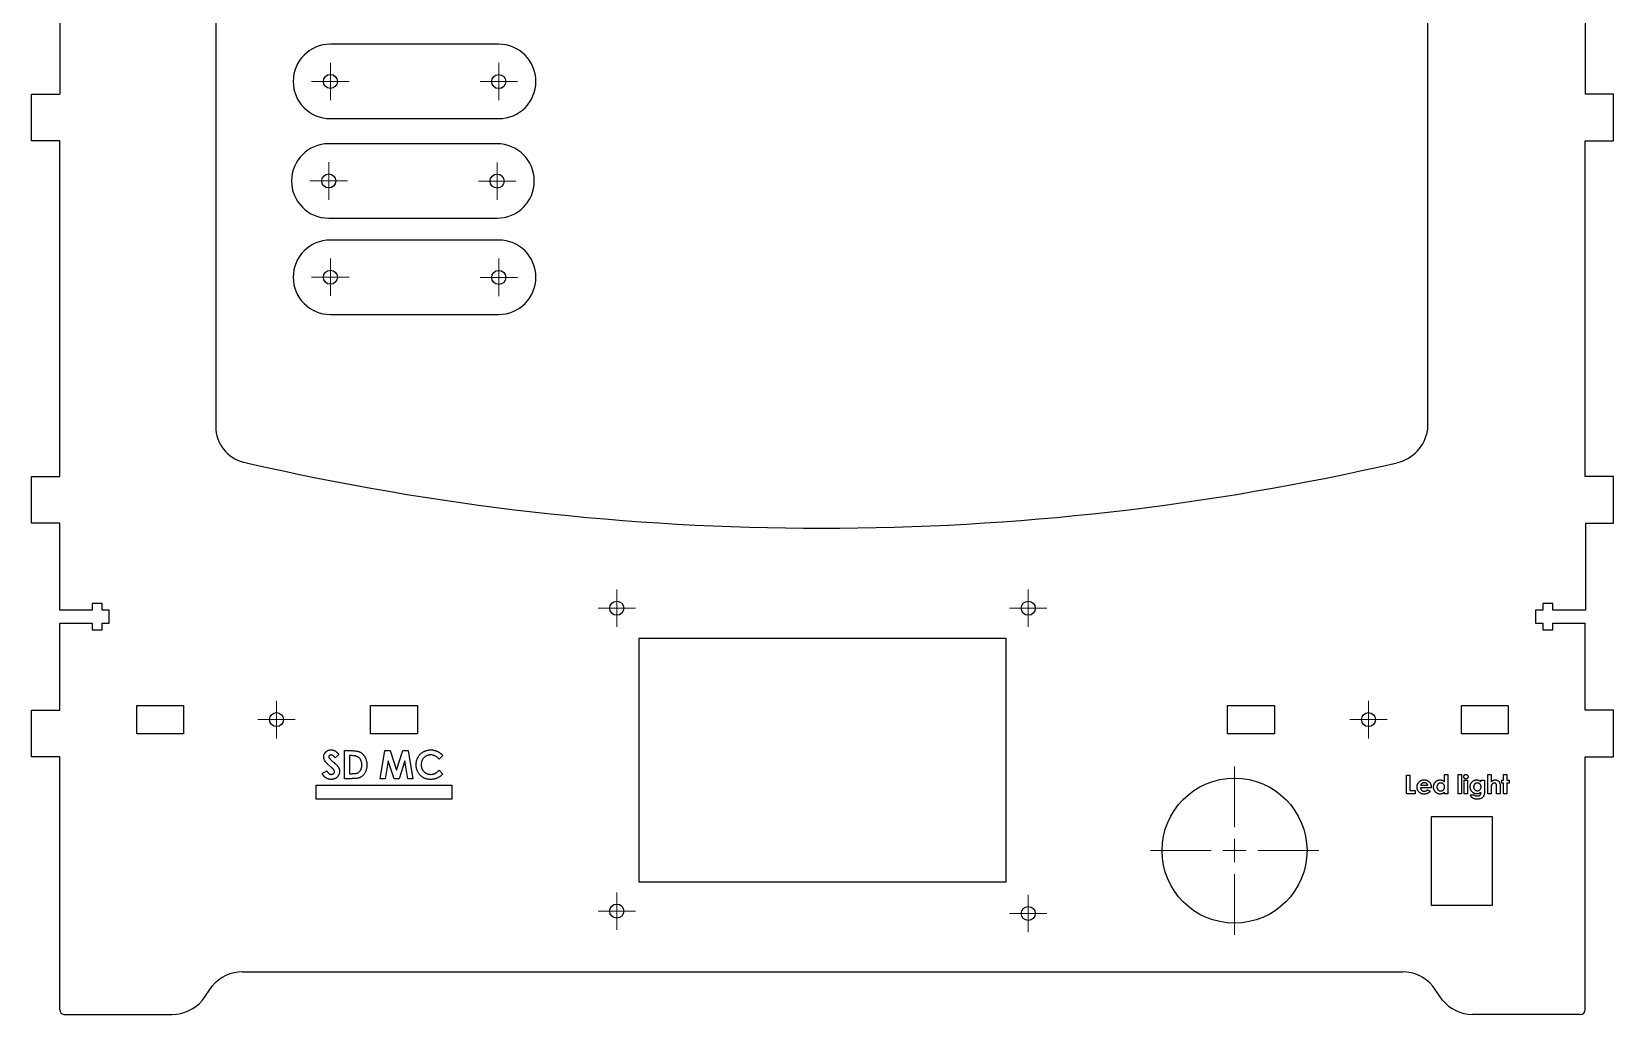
# Model space of a CAD drawing. Header units: millimetres. Extents: x 41 to 807, y -408 to 798.
# Drawn here: x 40.6 to 378.8, y 394.4 to 604.5 of the extents above; entities that cross this region are included whole.
import ezdxf

# ---------------------------------------------------------------- set-up
doc = ezdxf.new("R2010")
doc.units = ezdxf.units.MM

# ---------------------------------------------------------------- blocks, each defined once
blk = doc.blocks.new('SW_CENTERMARKSYMBOL_0')
at = {"color": 0, "linetype": 'Continuous', "lineweight": 18}
for p, q in [((0, 2.5), (0, 4)), ((-2.5, 0), (-4, 0)), ((0, 0), (-2.5, 0)), ((0, 0), (0, 2.5)), ((0, 0), (0, -2.5)), ((0, 0), (2.5, 0)), ((2.5, 0), (4, 0)), ((0, -2.5), (0, -4))]:
    blk.add_line(p, q, dxfattribs=at)
blk = doc.blocks.new('SW_CENTERMARKSYMBOL_1')
at = {"color": 0, "linetype": 'Continuous', "lineweight": 18}
for p, q in [((0, 2.5), (0, 4)), ((-2.5, 0), (-4, 0)), ((0, 0), (-2.5, 0)), ((0, 0), (0, 2.5)), ((0, 0), (0, -2.5)), ((0, 0), (2.5, 0)), ((2.5, 0), (4, 0)), ((0, -2.5), (0, -4))]:
    blk.add_line(p, q, dxfattribs=at)
blk = doc.blocks.new('SW_CENTERMARKSYMBOL_2')
at = {"color": 0, "linetype": 'Continuous', "lineweight": 18}
for p, q in [((0, 2.5), (0, 4)), ((-2.5, 0), (-4, 0)), ((0, 0), (-2.5, 0)), ((0, 0), (0, 2.5)), ((0, 0), (0, -2.5)), ((0, 0), (2.5, 0)), ((2.5, 0), (4, 0)), ((0, -2.5), (0, -4))]:
    blk.add_line(p, q, dxfattribs=at)
blk = doc.blocks.new('SW_CENTERMARKSYMBOL_5')
at = {"color": 0, "linetype": 'Continuous', "lineweight": 18}
for p, q in [((0, 5), (0, 18)), ((-5, 0), (-18, 0)), ((0, 0), (-2.5, 0)), ((0, 0), (0, 2.5)), ((0, 0), (0, -2.5)), ((0, 0), (2.5, 0)), ((5, 0), (18, 0)), ((0, -5), (0, -18))]:
    blk.add_line(p, q, dxfattribs=at)
blk = doc.blocks.new('SW_CENTERMARKSYMBOL_6')
at = {"color": 0, "linetype": 'Continuous', "lineweight": 18}
for p, q in [((0, 2.5), (0, 4)), ((-2.5, 0), (-4, 0)), ((0, 0), (-2.5, 0)), ((0, 0), (0, 2.5)), ((0, 0), (0, -2.5)), ((0, 0), (2.5, 0)), ((2.5, 0), (4, 0)), ((0, -2.5), (0, -4))]:
    blk.add_line(p, q, dxfattribs=at)
blk = doc.blocks.new('SW_CENTERMARKSYMBOL_8')
at = {"color": 0, "linetype": 'Continuous', "lineweight": 18}
for p, q in [((0, 2.5), (0, 4)), ((-2.5, 0), (-4, 0)), ((0, 0), (-2.5, 0)), ((0, 0), (0, 2.5)), ((0, 0), (0, -2.5)), ((0, 0), (2.5, 0)), ((2.5, 0), (4, 0)), ((0, -2.5), (0, -4))]:
    blk.add_line(p, q, dxfattribs=at)
blk = doc.blocks.new('SW_CENTERMARKSYMBOL_9')
at = {"color": 0, "linetype": 'Continuous', "lineweight": 18}
for p, q in [((0, 2.5), (0, 4)), ((-2.5, 0), (-4, 0)), ((0, 0), (-2.5, 0)), ((0, 0), (0, 2.5)), ((0, 0), (0, -2.5)), ((0, 0), (2.5, 0)), ((2.5, 0), (4, 0)), ((0, -2.5), (0, -4))]:
    blk.add_line(p, q, dxfattribs=at)
blk = doc.blocks.new('SW_CENTERMARKSYMBOL_123')
at = {"color": 0, "linetype": 'Continuous', "lineweight": 0}
for p, q in [((0, 2.5), (0, 4.001856)), ((-2.5, 0), (-4.001856, 0)), ((0, 0), (-2.5, 0)), ((0, 0), (0, 2.5)), ((0, 0), (0, -2.5)), ((0, 0), (2.5, 0)), ((2.5, 0), (4.001856, 0)), ((0, -2.5), (0, -4.001856))]:
    blk.add_line(p, q, dxfattribs=at)
blk = doc.blocks.new('SW_CENTERMARKSYMBOL_124')
at = {"color": 0, "linetype": 'Continuous', "lineweight": 0}
for p, q in [((0, 2.5), (0, 4.001856)), ((-2.5, 0), (-4.001856, 0)), ((0, 0), (-2.5, 0)), ((0, 0), (0, 2.5)), ((0, 0), (0, -2.5)), ((0, 0), (2.5, 0)), ((2.5, 0), (4.001856, 0)), ((0, -2.5), (0, -4.001856))]:
    blk.add_line(p, q, dxfattribs=at)
blk = doc.blocks.new('SW_CENTERMARKSYMBOL_125')
at = {"color": 0, "linetype": 'Continuous', "lineweight": 0}
for p, q in [((0, 2.5), (0, 4.001856)), ((-2.5, 0), (-4.001856, 0)), ((0, 0), (-2.5, 0)), ((0, 0), (0, 2.5)), ((0, 0), (0, -2.5)), ((0, 0), (2.5, 0)), ((2.5, 0), (4.001856, 0)), ((0, -2.5), (0, -4.001856))]:
    blk.add_line(p, q, dxfattribs=at)
blk = doc.blocks.new('SW_CENTERMARKSYMBOL_126')
at = {"color": 0, "linetype": 'Continuous', "lineweight": 0}
for p, q in [((0, 2.5), (0, 4.001856)), ((-2.5, 0), (-4.001856, 0)), ((0, 0), (-2.5, 0)), ((0, 0), (0, 2.5)), ((0, 0), (0, -2.5)), ((0, 0), (2.5, 0)), ((2.5, 0), (4.001856, 0)), ((0, -2.5), (0, -4.001856))]:
    blk.add_line(p, q, dxfattribs=at)
blk = doc.blocks.new('SW_CENTERMARKSYMBOL_127')
at = {"color": 0, "linetype": 'Continuous', "lineweight": 0}
for p, q in [((0, 2.5), (0, 4.001856)), ((-2.5, 0), (-4.001856, 0)), ((0, 0), (-2.5, 0)), ((0, 0), (0, 2.5)), ((0, 0), (0, -2.5)), ((0, 0), (2.5, 0)), ((2.5, 0), (4.001856, 0)), ((0, -2.5), (0, -4.001856))]:
    blk.add_line(p, q, dxfattribs=at)
blk = doc.blocks.new('SW_CENTERMARKSYMBOL_128')
at = {"color": 0, "linetype": 'Continuous', "lineweight": 0}
for p, q in [((0, 2.5), (0, 4.001856)), ((-2.5, 0), (-4.001856, 0)), ((0, 0), (-2.5, 0)), ((0, 0), (0, 2.5)), ((0, 0), (0, -2.5)), ((0, 0), (2.5, 0)), ((2.5, 0), (4.001856, 0)), ((0, -2.5), (0, -4.001856))]:
    blk.add_line(p, q, dxfattribs=at)
blk = doc.blocks.new('SW_CENTERMARKSYMBOL_129')
at = {"color": 0, "linetype": 'Continuous', "lineweight": 0}
for p, q in [((0, 2.5), (0, 4.001856)), ((-2.5, 0), (-4.001856, 0)), ((0, 0), (-2.5, 0)), ((0, 0), (0, 2.5)), ((0, 0), (0, -2.5)), ((0, 0), (2.5, 0)), ((2.5, 0), (4.001856, 0)), ((0, -2.5), (0, -4.001856))]:
    blk.add_line(p, q, dxfattribs=at)
blk = doc.blocks.new('SW_CENTERMARKSYMBOL_130')
at = {"color": 0, "linetype": 'Continuous', "lineweight": 0}
for p, q in [((0, 2.5), (0, 4.001856)), ((-2.5, 0), (-4.001856, 0)), ((0, 0), (-2.5, 0)), ((0, 0), (0, 2.5)), ((0, 0), (0, -2.5)), ((0, 0), (2.5, 0)), ((2.5, 0), (4.001856, 0)), ((0, -2.5), (0, -4.001856))]:
    blk.add_line(p, q, dxfattribs=at)
blk = doc.blocks.new('SW_CENTERMARKSYMBOL_131')
at = {"color": 0, "linetype": 'Continuous', "lineweight": 0}
for p, q in [((0, 2.5), (0, 4.001856)), ((-2.5, 0), (-4.001856, 0)), ((0, 0), (-2.5, 0)), ((0, 0), (0, 2.5)), ((0, 0), (0, -2.5)), ((0, 0), (2.5, 0)), ((2.5, 0), (4.001856, 0)), ((0, -2.5), (0, -4.001856))]:
    blk.add_line(p, q, dxfattribs=at)
blk = doc.blocks.new('SW_CENTERMARKSYMBOL_132')
at = {"color": 0, "linetype": 'Continuous', "lineweight": 0}
for p, q in [((0, 2.5), (0, 4.001856)), ((-2.5, 0), (-4.001856, 0)), ((0, 0), (-2.5, 0)), ((0, 0), (0, 2.5)), ((0, 0), (0, -2.5)), ((0, 0), (2.5, 0)), ((2.5, 0), (4.001856, 0)), ((0, -2.5), (0, -4.001856))]:
    blk.add_line(p, q, dxfattribs=at)
blk = doc.blocks.new('SW_CENTERMARKSYMBOL_133')
at = {"color": 0, "linetype": 'Continuous', "lineweight": 0}
for p, q in [((0, 2.5), (0, 4.001856)), ((-2.5, 0), (-4.001856, 0)), ((0, 0), (-2.5, 0)), ((0, 0), (0, 2.5)), ((0, 0), (0, -2.5)), ((0, 0), (2.5, 0)), ((2.5, 0), (4.001856, 0)), ((0, -2.5), (0, -4.001856))]:
    blk.add_line(p, q, dxfattribs=at)
blk = doc.blocks.new('SW_CENTERMARKSYMBOL_134')
at = {"color": 0, "linetype": 'Continuous', "lineweight": 0}
for p, q in [((0, 2.5), (0, 4.001856)), ((-2.5, 0), (-4.001856, 0)), ((0, 0), (-2.5, 0)), ((0, 0), (0, 2.5)), ((0, 0), (0, -2.5)), ((0, 0), (2.5, 0)), ((2.5, 0), (4.001856, 0)), ((0, -2.5), (0, -4.001856))]:
    blk.add_line(p, q, dxfattribs=at)

msp = doc.modelspace()

# ---------------------------------------------------------------- linework, layer by layer
at = {"color": 7, "linetype": 'Continuous', "lineweight": 25}
for p, q in [((79.99, 741.74), (79.98, 519.39)), ((339.08, 741.74), (339.05, 519.39)), ((46.57, 609.76), (46.57, 591.16)), ((372.77, 609.76), (372.77, 591.16)), ((140.44, 601.81), (104.44, 601.81)), ((40.57, 581.16), (40.57, 591.16)), ((40.57, 591.16), (46.57, 591.16)), ((378.77, 591.16), (372.77, 591.16)), ((378.77, 581.16), (378.77, 591.16)), ((104.44, 585.9), (140.44, 585.9)), ((46.57, 581.16), (40.57, 581.16)), ((46.57, 509.43), (46.57, 581.16)), ((140.09, 580.53), (104.09, 580.53)), ((372.77, 581.16), (378.77, 581.16)), ((372.77, 509.43), (372.77, 581.16)), ((104.09, 564.62), (140.09, 564.62)), ((140.44, 559.95), (104.44, 559.95)), ((104.44, 544.04), (140.44, 544.04)), ((40.57, 499.43), (40.57, 509.43)), ((40.57, 509.43), (46.57, 509.43)), ((378.77, 509.43), (372.77, 509.43)), ((378.77, 499.43), (378.77, 509.43)), ((46.57, 499.43), (40.57, 499.43)), ((46.57, 480.85), (46.57, 499.43)), ((372.86, 499.43), (378.77, 499.43)), ((372.86, 480.85), (372.86, 499.43)), ((53.48, 480.85), (46.57, 480.85)), ((55.68, 482.25), (53.48, 482.25)), ((53.48, 482.25), (53.48, 480.85)), ((55.68, 480.85), (55.68, 482.25)), ((57.18, 480.85), (55.68, 480.85)), ((57.18, 478.05), (57.18, 480.85)), ((363.66, 480.85), (362.16, 480.85)), ((362.16, 480.85), (362.16, 478.05)), ((365.86, 482.25), (363.66, 482.25)), ((363.66, 482.25), (363.66, 480.85)), ((365.86, 480.85), (365.86, 482.25)), ((372.86, 480.85), (365.86, 480.85)), ((46.57, 459.44), (46.57, 478.05)), ((46.57, 478.05), (53.48, 478.05)), ((53.48, 478.05), (53.48, 476.65)), ((55.68, 476.65), (55.68, 478.05)), ((55.68, 478.05), (57.18, 478.05)), ((362.16, 478.05), (363.66, 478.05)), ((363.66, 478.05), (363.66, 476.65)), ((365.86, 476.65), (365.86, 478.05)), ((365.86, 478.05), (372.77, 478.05)), ((372.77, 459.44), (372.77, 478.05)), ((53.48, 476.65), (55.68, 476.65)), ((248.97, 474.73), (170.37, 474.73)), ((170.37, 474.73), (170.37, 422.73)), ((248.97, 422.73), (248.97, 474.73)), ((363.66, 476.65), (365.86, 476.65)), ((63.03, 460.42), (73.03, 460.42)), ((63.03, 454.42), (63.03, 460.42)), ((73.03, 460.42), (73.03, 454.42)), ((113.05, 460.42), (123.05, 460.42)), ((113.05, 454.42), (113.05, 460.42)), ((123.05, 460.42), (123.05, 454.42)), ((296.29, 460.42), (306.29, 460.42)), ((296.29, 454.42), (296.29, 460.42)), ((306.29, 460.42), (306.29, 454.42)), ((346.31, 460.42), (356.31, 460.42)), ((346.31, 454.42), (346.31, 460.42)), ((356.31, 460.42), (356.31, 454.42)), ((40.57, 449.44), (40.57, 459.44)), ((40.57, 459.44), (46.57, 459.44)), ((378.77, 459.44), (372.77, 459.44)), ((378.77, 449.44), (378.77, 459.44)), ((73.03, 454.42), (63.03, 454.42)), ((123.05, 454.42), (113.05, 454.42)), ((306.29, 454.42), (296.29, 454.42)), ((356.31, 454.42), (346.31, 454.42)), ((46.57, 449.44), (40.57, 449.44)), ((46.57, 395.4), (46.57, 449.44)), ((372.77, 449.44), (378.77, 449.44)), ((372.77, 395.4), (372.77, 449.44)), ((101.42, 443.44), (130.42, 443.44)), ((101.42, 440.44), (101.42, 443.44)), ((130.42, 443.44), (130.42, 440.44)), ((130.42, 440.44), (101.42, 440.44)), ((339.86, 417.69), (339.86, 436.69)), ((339.86, 436.69), (352.86, 436.69)), ((352.86, 436.69), (352.86, 417.69)), ((170.37, 422.73), (248.97, 422.73)), ((352.86, 417.69), (339.86, 417.69)), ((85.69, 403.51), (333.66, 403.51)), ((77.12, 397.45), (79.18, 400.47)), ((342.23, 397.45), (340.17, 400.47)), ((47.49, 394.42), (70.61, 394.42)), ((371.69, 394.42), (348.65, 394.42))]:
    msp.add_line(p, q, dxfattribs=at)
at = {"color": 3, "linetype": 'Continuous', "lineweight": 25}
for p, q in [((106.25, 449.99), (105.44, 449.26)), ((107.48, 450.8), (108.84, 450.8)), ((107.48, 444.8), (107.48, 450.8)), ((115.09, 444.8), (116.11, 450.8)), ((116.11, 450.8), (117.23, 450.8)), ((117.23, 450.8), (118.59, 446.61)), ((118.59, 446.61), (119.97, 450.8)), ((119.97, 450.8), (121.08, 450.8)), ((121.08, 450.8), (122.09, 444.8)), ((102.71, 445.92), (103.66, 446.49)), ((108.56, 449.72), (108.56, 445.87)), ((108.97, 449.72), (108.56, 449.72)), ((116.83, 448.59), (116.19, 444.8)), ((118.07, 444.8), (116.83, 448.59)), ((120.36, 448.59), (119.12, 444.8)), ((121, 444.8), (120.36, 448.59)), ((128.48, 449.76), (127.69, 449)), ((127.69, 446.59), (128.46, 445.79)), ((108.86, 444.8), (107.48, 444.8)), ((108.56, 445.87), (109.12, 445.87)), ((116.19, 444.8), (115.09, 444.8)), ((119.12, 444.8), (118.07, 444.8)), ((122.09, 444.8), (121, 444.8)), ((334.54, 445.56), (335.26, 445.56)), ((334.54, 441.56), (334.54, 445.56)), ((335.26, 445.56), (335.26, 442.28)), ((337.56, 443.4), (339.1, 443.4)), ((342.64, 445.66), (343.36, 445.66)), ((342.64, 444.14), (342.64, 445.66)), ((343.36, 445.66), (343.36, 441.56)), ((345.56, 445.66), (346.28, 445.66)), ((345.56, 441.56), (345.56, 445.66)), ((346.28, 445.66), (346.28, 441.56)), ((346.9, 444.48), (347.62, 444.48)), ((346.9, 441.56), (346.9, 444.48)), ((347.62, 444.48), (347.62, 441.56)), ((350.44, 444.48), (351.21, 444.48)), ((350.44, 444.16), (350.44, 444.48)), ((351.21, 444.48), (351.21, 441.99)), ((351.92, 445.66), (352.64, 445.66)), ((351.92, 441.56), (351.92, 445.66)), ((352.64, 445.66), (352.64, 444.16)), ((354.54, 443.47), (354.54, 441.56)), ((354.95, 443.87), (354.95, 444.48)), ((354.95, 444.48), (355.31, 444.48)), ((355.31, 443.87), (354.95, 443.87)), ((355.31, 445.66), (356.03, 445.66)), ((355.31, 444.48), (355.31, 445.66)), ((355.31, 441.56), (355.31, 443.87)), ((356.03, 445.66), (356.03, 444.48)), ((356.03, 444.48), (356.49, 444.48)), ((356.03, 443.87), (356.03, 441.56)), ((356.49, 443.87), (356.03, 443.87)), ((356.49, 444.48), (356.49, 443.87)), ((336.38, 441.56), (334.54, 441.56)), ((335.26, 442.28), (336.38, 442.28)), ((336.38, 442.28), (336.38, 441.56)), ((339.82, 442.84), (337.51, 442.84)), ((339.01, 442.43), (339.62, 442.14)), ((339.82, 442.98), (339.82, 442.84)), ((342.64, 441.56), (342.64, 441.88)), ((343.36, 441.56), (342.64, 441.56)), ((346.28, 441.56), (345.56, 441.56)), ((347.62, 441.56), (346.9, 441.56)), ((348.18, 441.35), (348.97, 441.35)), ((352.64, 441.56), (351.92, 441.56)), ((352.64, 442.72), (352.64, 441.56)), ((353.82, 441.56), (353.82, 442.83)), ((354.54, 441.56), (353.82, 441.56)), ((356.03, 441.56), (355.31, 441.56))]:
    msp.add_line(p, q, dxfattribs=at)
at = {"color": 7, "linetype": 'Continuous', "lineweight": 25}
for centre, radius in [((104.44, 593.85), 1.5), ((140.44, 593.82), 1.5), ((104.09, 572.57), 1.5), ((140.09, 572.54), 1.5), ((104.44, 551.99), 1.5), ((140.44, 551.96), 1.5), ((165.67, 481.23), 1.5), ((253.67, 481.23), 1.5), ((92.93, 457.42), 1.5), ((326.41, 457.42), 1.5), ((297.77, 429.42), 15.5), ((165.67, 416.49), 1.5), ((253.67, 415.98), 1.5)]:
    msp.add_circle(centre, radius, dxfattribs=at)
for centre, radius, start, end in [((104.44, 593.85), 7.95, 90, 270), ((140.44, 593.85), 7.95, 270, 90), ((104.09, 572.57), 7.95, 90, 270), ((140.09, 572.57), 7.95, 270, 90), ((104.44, 551.99), 7.95, 90, 270), ((140.44, 551.99), 7.95, 270, 90), ((87.68, 519.98), 7.72, 184.3452, 260.8664), ((330.67, 520.6), 8.46, 282.9808, 351.8032), ((209.51, 1046.2), 547.85, 257.0192, 282.9808), ((85.69, 395.01), 8.5, 90, 140), ((333.66, 395.01), 8.5, 40, 90), ((70.61, 402.92), 8.5, 270, 320), ((348.69, 402.83), 8.41, 219.7286, 269.7183), ((47.53, 395.37), 0.957, 178.5592, 267.3204), ((371.73, 395.46), 1.04, 267.802, 356.1839)]:
    msp.add_arc(centre, radius, start, end, dxfattribs=at)
at = {"color": 3, "linetype": 'Continuous', "lineweight": 25}
for points, knots in [([(103.02, 449.43), (103.02, 449.48), (103.02, 449.58), (103.04, 449.73), (103.08, 449.87), (103.13, 450.01), (103.19, 450.14), (103.27, 450.27), (103.36, 450.39), (103.47, 450.5), (103.59, 450.61), (103.71, 450.7), (103.84, 450.78), (103.98, 450.84), (104.12, 450.89), (104.27, 450.93), (104.43, 450.95), (104.54, 450.95), (104.59, 450.95)], [0, 0, 0, 0, 0.063173, 0.124457, 0.184841, 0.244567, 0.304319, 0.3652, 0.427421, 0.491262, 0.555499, 0.618605, 0.680495, 0.742473, 0.804991, 0.868252, 0.932887, 1, 1, 1, 1]), ([(104.58, 449.87), (104.55, 449.87), (104.48, 449.87), (104.39, 449.85), (104.3, 449.81), (104.23, 449.76), (104.17, 449.69), (104.13, 449.63), (104.1, 449.55), (104.1, 449.51), (104.09, 449.48)], [0, 0, 0, 0, 0.148126, 0.285993, 0.416634, 0.54738, 0.671583, 0.784401, 0.893266, 1, 1, 1, 1]), ([(105.44, 449.26), (105.41, 449.31), (105.34, 449.4), (105.24, 449.53), (105.13, 449.63), (105.02, 449.72), (104.91, 449.79), (104.8, 449.84), (104.69, 449.87), (104.62, 449.87), (104.58, 449.87)], [0, 0, 0, 0, 0.16242, 0.311824, 0.448433, 0.573381, 0.689077, 0.797573, 0.900293, 1, 1, 1, 1]), ([(104.59, 450.95), (104.66, 450.95), (104.8, 450.94), (105.01, 450.9), (105.22, 450.84), (105.38, 450.76), (105.51, 450.69), (105.61, 450.62), (105.71, 450.54), (105.82, 450.45), (105.92, 450.35), (106.03, 450.24), (106.14, 450.12), (106.21, 450.04), (106.25, 449.99)], [0, 0, 0, 0, 0.10691, 0.212977, 0.319777, 0.428556, 0.485857, 0.546559, 0.611431, 0.679821, 0.753159, 0.830753, 0.913133, 1, 1, 1, 1]), ([(108.84, 450.8), (108.94, 450.8), (109.15, 450.79), (109.44, 450.78), (109.72, 450.75), (109.97, 450.72), (110.21, 450.67), (110.42, 450.62), (110.61, 450.55), (110.78, 450.48), (110.94, 450.39), (111.09, 450.29), (111.23, 450.17), (111.37, 450.05), (111.5, 449.91), (111.62, 449.76), (111.73, 449.59), (111.84, 449.42), (111.93, 449.23), (112.02, 449.04), (112.09, 448.84), (112.15, 448.63), (112.19, 448.41), (112.23, 448.18), (112.25, 447.95), (112.25, 447.79), (112.25, 447.71)], [0, 0, 0, 0, 0.060148, 0.116267, 0.168654, 0.217399, 0.262434, 0.303933, 0.34226, 0.377441, 0.411406, 0.445398, 0.479766, 0.514584, 0.550214, 0.587001, 0.624663, 0.663615, 0.703456, 0.74345, 0.784013, 0.825133, 0.867265, 0.910306, 0.954424, 1, 1, 1, 1]), ([(122.79, 447.81), (122.79, 447.88), (122.79, 448.03), (122.81, 448.24), (122.84, 448.45), (122.88, 448.65), (122.94, 448.85), (123.01, 449.04), (123.09, 449.23), (123.18, 449.4), (123.29, 449.57), (123.4, 449.74), (123.53, 449.89), (123.67, 450.03), (123.81, 450.17), (123.97, 450.3), (124.14, 450.42), (124.32, 450.53), (124.51, 450.63), (124.7, 450.71), (124.89, 450.79), (125.09, 450.85), (125.29, 450.89), (125.5, 450.93), (125.71, 450.95), (125.85, 450.95), (125.92, 450.95)], [0, 0, 0, 0, 0.044663, 0.088512, 0.130926, 0.172904, 0.214, 0.254985, 0.295291, 0.335772, 0.376181, 0.416178, 0.45635, 0.496512, 0.537041, 0.578119, 0.619725, 0.662422, 0.705299, 0.74743, 0.789433, 0.831267, 0.872825, 0.91487, 0.957027, 1, 1, 1, 1]), ([(125.88, 449.87), (125.81, 449.87), (125.67, 449.87), (125.47, 449.84), (125.28, 449.79), (125.09, 449.73), (124.92, 449.64), (124.75, 449.54), (124.59, 449.42), (124.44, 449.28), (124.31, 449.13), (124.19, 448.97), (124.09, 448.79), (124.01, 448.61), (123.94, 448.42), (123.9, 448.23), (123.87, 448.02), (123.87, 447.88), (123.86, 447.81)], [0, 0, 0, 0, 0.064715, 0.127707, 0.188882, 0.249158, 0.309661, 0.370225, 0.432332, 0.495782, 0.559304, 0.621861, 0.683322, 0.744523, 0.806088, 0.868994, 0.933419, 1, 1, 1, 1]), ([(127.69, 449), (127.62, 449.07), (127.49, 449.21), (127.28, 449.38), (127.06, 449.53), (126.84, 449.66), (126.61, 449.75), (126.37, 449.82), (126.13, 449.87), (125.96, 449.87), (125.88, 449.87)], [0, 0, 0, 0, 0.139406, 0.272304, 0.399525, 0.522811, 0.642663, 0.761023, 0.879801, 1, 1, 1, 1]), ([(125.92, 450.95), (125.98, 450.95), (126.1, 450.95), (126.28, 450.93), (126.46, 450.91), (126.63, 450.87), (126.81, 450.83), (126.98, 450.78), (127.15, 450.71), (127.32, 450.64), (127.49, 450.56), (127.64, 450.47), (127.8, 450.37), (127.95, 450.26), (128.09, 450.15), (128.23, 450.03), (128.36, 449.9), (128.44, 449.8), (128.48, 449.76)], [0, 0, 0, 0, 0.062276, 0.123904, 0.185067, 0.24684, 0.308435, 0.370241, 0.432587, 0.495925, 0.559351, 0.621943, 0.684393, 0.746986, 0.809441, 0.872508, 0.935769, 1, 1, 1, 1]), ([(104.53, 447.32), (104.45, 447.39), (104.31, 447.51), (104.1, 447.69), (103.91, 447.87), (103.75, 448.03), (103.6, 448.18), (103.48, 448.31), (103.38, 448.44), (103.27, 448.59), (103.17, 448.77), (103.08, 448.99), (103.03, 449.21), (103.02, 449.36), (103.02, 449.43)], [0, 0, 0, 0, 0.112125, 0.215201, 0.309902, 0.395959, 0.473447, 0.54214, 0.602523, 0.654726, 0.747804, 0.835278, 0.918925, 1, 1, 1, 1]), ([(103.66, 446.49), (103.69, 446.43), (103.76, 446.31), (103.87, 446.16), (103.99, 446.02), (104.11, 445.91), (104.24, 445.83), (104.37, 445.76), (104.5, 445.73), (104.59, 445.72), (104.64, 445.72)], [0, 0, 0, 0, 0.160458, 0.307612, 0.442139, 0.566229, 0.681222, 0.789558, 0.895029, 1, 1, 1, 1]), ([(104.09, 449.48), (104.1, 449.46), (104.1, 449.41), (104.12, 449.33), (104.15, 449.26), (104.18, 449.22), (104.19, 449.19)], [0, 0, 0, 0, 0.241881, 0.487115, 0.737838, 1, 1, 1, 1]), ([(104.19, 449.19), (104.21, 449.18), (104.24, 449.14), (104.3, 449.07), (104.38, 448.99), (104.47, 448.91), (104.58, 448.8), (104.71, 448.69), (104.85, 448.56), (104.96, 448.47), (105.01, 448.42)], [0, 0, 0, 0, 0.059234, 0.136349, 0.233805, 0.349411, 0.483179, 0.635967, 0.809243, 1, 1, 1, 1]), ([(105.33, 446.29), (105.32, 446.32), (105.32, 446.39), (105.29, 446.5), (105.24, 446.6), (105.19, 446.68), (105.13, 446.75), (105.08, 446.82), (105.02, 446.88), (104.94, 446.96), (104.85, 447.04), (104.76, 447.13), (104.65, 447.22), (104.57, 447.29), (104.53, 447.32)], [0, 0, 0, 0, 0.0763466, 0.1550908, 0.2383516, 0.3284041, 0.3793839, 0.4396176, 0.5098314, 0.5888746, 0.6774364, 0.7755467, 0.8826359, 1, 1, 1, 1]), ([(105.01, 448.42), (105.06, 448.38), (105.16, 448.29), (105.29, 448.18), (105.41, 448.07), (105.52, 447.98), (105.61, 447.9), (105.68, 447.83), (105.74, 447.77), (105.77, 447.74), (105.78, 447.73)], [0, 0, 0, 0, 0.192953, 0.366184, 0.520457, 0.655012, 0.770624, 0.865677, 0.942675, 1, 1, 1, 1]), ([(105.78, 447.73), (105.84, 447.67), (105.94, 447.56), (106.07, 447.39), (106.18, 447.22), (106.26, 447.06), (106.33, 446.89), (106.37, 446.72), (106.4, 446.54), (106.4, 446.41), (106.4, 446.35)], [0, 0, 0, 0, 0.150833, 0.289954, 0.417139, 0.535255, 0.648751, 0.762405, 0.879827, 1, 1, 1, 1]), ([(112.25, 447.71), (112.25, 447.6), (112.24, 447.38), (112.2, 447.05), (112.12, 446.74), (112.02, 446.44), (111.9, 446.16), (111.75, 445.91), (111.58, 445.68), (111.39, 445.47), (111.18, 445.3), (110.96, 445.15), (110.74, 445.03), (110.54, 444.95), (110.36, 444.91), (110.21, 444.88), (110.04, 444.85), (109.84, 444.83), (109.63, 444.82), (109.39, 444.81), (109.13, 444.8), (108.95, 444.8), (108.86, 444.8)], [0, 0, 0, 0, 0.065773, 0.129478, 0.19143, 0.252446, 0.311787, 0.368818, 0.424092, 0.478492, 0.531394, 0.582004, 0.631201, 0.679503, 0.705561, 0.735222, 0.769132, 0.806858, 0.84893, 0.895117, 0.94547, 1, 1, 1, 1]), ([(110.61, 449.24), (110.56, 449.28), (110.47, 449.36), (110.31, 449.45), (110.13, 449.54), (109.94, 449.6), (109.72, 449.66), (109.49, 449.69), (109.23, 449.72), (109.06, 449.72), (108.97, 449.72)], [0, 0, 0, 0, 0.1016635, 0.2076361, 0.3187446, 0.4366799, 0.5635066, 0.6986812, 0.8444466, 1, 1, 1, 1]), ([(109.12, 445.87), (109.19, 445.87), (109.31, 445.87), (109.5, 445.89), (109.67, 445.9), (109.83, 445.92), (109.97, 445.94), (110.1, 445.97), (110.22, 446.01), (110.32, 446.05), (110.41, 446.1), (110.5, 446.16), (110.58, 446.23), (110.66, 446.3), (110.74, 446.38), (110.81, 446.47), (110.87, 446.57), (110.94, 446.67), (110.99, 446.78), (111.04, 446.9), (111.08, 447.02), (111.11, 447.15), (111.14, 447.29), (111.16, 447.43), (111.17, 447.58), (111.17, 447.68), (111.17, 447.73)], [0, 0, 0, 0, 0.062615, 0.120429, 0.174199, 0.223725, 0.269028, 0.310765, 0.348115, 0.382378, 0.414753, 0.447195, 0.480045, 0.513739, 0.547963, 0.582918, 0.619315, 0.657124, 0.695687, 0.735514, 0.775823, 0.817652, 0.860743, 0.905387, 0.951998, 1, 1, 1, 1]), ([(111.17, 447.73), (111.17, 447.81), (111.17, 447.96), (111.14, 448.19), (111.1, 448.4), (111.03, 448.59), (110.95, 448.78), (110.86, 448.95), (110.74, 449.1), (110.65, 449.19), (110.61, 449.24)], [0, 0, 0, 0, 0.1422767, 0.2774285, 0.4064772, 0.5305951, 0.6501429, 0.7668507, 0.8835021, 1, 1, 1, 1]), ([(125.9, 444.64), (125.79, 444.65), (125.57, 444.65), (125.25, 444.69), (124.95, 444.76), (124.66, 444.86), (124.38, 444.99), (124.12, 445.14), (123.88, 445.32), (123.66, 445.53), (123.45, 445.76), (123.27, 446), (123.12, 446.27), (123, 446.54), (122.9, 446.84), (122.84, 447.15), (122.79, 447.47), (122.79, 447.69), (122.79, 447.81)], [0, 0, 0, 0, 0.067376, 0.131837, 0.194461, 0.255346, 0.315588, 0.375627, 0.436138, 0.497779, 0.55947, 0.620278, 0.680788, 0.741492, 0.803215, 0.866493, 0.93191, 1, 1, 1, 1]), ([(123.86, 447.81), (123.86, 447.76), (123.87, 447.66), (123.88, 447.51), (123.9, 447.37), (123.93, 447.23), (123.96, 447.1), (124.01, 446.97), (124.06, 446.85), (124.12, 446.73), (124.19, 446.61), (124.26, 446.51), (124.34, 446.4), (124.43, 446.31), (124.53, 446.22), (124.63, 446.13), (124.74, 446.06), (124.85, 445.99), (124.97, 445.92), (125.09, 445.87), (125.22, 445.82), (125.35, 445.79), (125.48, 445.75), (125.62, 445.74), (125.76, 445.72), (125.85, 445.72), (125.9, 445.72)], [0, 0, 0, 0, 0.045986, 0.090639, 0.134485, 0.177331, 0.219265, 0.260785, 0.302317, 0.343436, 0.384181, 0.424376, 0.464181, 0.504012, 0.543822, 0.583802, 0.624419, 0.665548, 0.706675, 0.747827, 0.788895, 0.830219, 0.871707, 0.913734, 0.956588, 1, 1, 1, 1]), ([(125.9, 445.72), (125.98, 445.72), (126.14, 445.73), (126.37, 445.76), (126.59, 445.82), (126.76, 445.89), (126.9, 445.96), (127.01, 446.02), (127.12, 446.09), (127.23, 446.17), (127.34, 446.26), (127.45, 446.37), (127.57, 446.47), (127.65, 446.55), (127.69, 446.59)], [0, 0, 0, 0, 0.117048, 0.22997, 0.340704, 0.449355, 0.505557, 0.565303, 0.628205, 0.694729, 0.765019, 0.83958, 0.91775, 1, 1, 1, 1]), ([(104.6, 444.64), (104.55, 444.64), (104.45, 444.65), (104.3, 444.66), (104.15, 444.68), (104.01, 444.72), (103.88, 444.76), (103.75, 444.81), (103.63, 444.88), (103.51, 444.95), (103.39, 445.03), (103.28, 445.13), (103.17, 445.23), (103.07, 445.35), (102.98, 445.48), (102.88, 445.61), (102.79, 445.76), (102.74, 445.87), (102.71, 445.92)], [0, 0, 0, 0, 0.0635515, 0.1258684, 0.1862403, 0.2449767, 0.3033577, 0.3612303, 0.418489, 0.4759367, 0.5342037, 0.5940594, 0.6554687, 0.7187717, 0.7849746, 0.8535223, 0.9251825, 1, 1, 1, 1]), ([(106.4, 446.35), (106.4, 446.29), (106.4, 446.17), (106.37, 446), (106.34, 445.83), (106.28, 445.67), (106.21, 445.52), (106.12, 445.38), (106.02, 445.25), (105.9, 445.12), (105.77, 445.01), (105.64, 444.91), (105.49, 444.83), (105.33, 444.76), (105.16, 444.71), (104.98, 444.67), (104.79, 444.65), (104.67, 444.64), (104.6, 444.64)], [0, 0, 0, 0, 0.065201, 0.127927, 0.189047, 0.248544, 0.307607, 0.367248, 0.426963, 0.488617, 0.550392, 0.611331, 0.672556, 0.734024, 0.797341, 0.86225, 0.929625, 1, 1, 1, 1]), ([(104.64, 445.72), (104.69, 445.72), (104.78, 445.73), (104.91, 445.76), (105.03, 445.81), (105.13, 445.89), (105.21, 445.98), (105.28, 446.07), (105.32, 446.18), (105.32, 446.25), (105.33, 446.29)], [0, 0, 0, 0, 0.141986, 0.275473, 0.404346, 0.53543, 0.661427, 0.777867, 0.88828, 1, 1, 1, 1]), ([(128.46, 445.79), (128.4, 445.74), (128.3, 445.63), (128.14, 445.49), (127.98, 445.36), (127.83, 445.24), (127.67, 445.14), (127.52, 445.04), (127.37, 444.96), (127.23, 444.89), (127.08, 444.83), (126.92, 444.78), (126.77, 444.74), (126.6, 444.7), (126.44, 444.68), (126.26, 444.66), (126.08, 444.64), (125.96, 444.64), (125.9, 444.64)], [0, 0, 0, 0, 0.077783, 0.151816, 0.22254, 0.290278, 0.354641, 0.415798, 0.474709, 0.530426, 0.58558, 0.640906, 0.697901, 0.75542, 0.814521, 0.874462, 0.93667, 1, 1, 1, 1]), ([(336.79, 443), (336.8, 443.06), (336.8, 443.16), (336.82, 443.32), (336.85, 443.47), (336.9, 443.61), (336.96, 443.74), (337.03, 443.87), (337.12, 443.99), (337.22, 444.1), (337.33, 444.2), (337.44, 444.29), (337.57, 444.36), (337.7, 444.43), (337.84, 444.47), (337.98, 444.51), (338.13, 444.53), (338.23, 444.53), (338.29, 444.53)], [0, 0, 0, 0, 0.067451, 0.132706, 0.195663, 0.257481, 0.318729, 0.379576, 0.441281, 0.50399, 0.566629, 0.62786, 0.688183, 0.748487, 0.808936, 0.870587, 0.934225, 1, 1, 1, 1]), ([(337.82, 443.76), (337.8, 443.74), (337.75, 443.7), (337.68, 443.62), (337.62, 443.52), (337.58, 443.44), (337.56, 443.4)], [0, 0, 0, 0, 0.2053977, 0.4378973, 0.702016, 1, 1, 1, 1]), ([(338.35, 443.92), (338.3, 443.92), (338.2, 443.91), (338.07, 443.88), (337.94, 443.83), (337.86, 443.78), (337.82, 443.76)], [0, 0, 0, 0, 0.261049, 0.510296, 0.754558, 1, 1, 1, 1]), ([(338.29, 444.53), (338.34, 444.53), (338.45, 444.53), (338.61, 444.51), (338.76, 444.47), (338.9, 444.43), (339.04, 444.37), (339.17, 444.29), (339.28, 444.21), (339.4, 444.11), (339.5, 444), (339.58, 443.88), (339.66, 443.75), (339.72, 443.61), (339.76, 443.46), (339.8, 443.31), (339.82, 443.14), (339.82, 443.03), (339.82, 442.98)], [0, 0, 0, 0, 0.0675001, 0.1325295, 0.1949803, 0.2559819, 0.3157678, 0.3751797, 0.4350721, 0.495743, 0.5566558, 0.6166191, 0.6767583, 0.7376014, 0.7995332, 0.8635746, 0.9302207, 1, 1, 1, 1]), ([(339.1, 443.4), (339.09, 443.44), (339.06, 443.51), (339, 443.61), (338.92, 443.7), (338.83, 443.78), (338.72, 443.84), (338.6, 443.89), (338.48, 443.91), (338.39, 443.92), (338.35, 443.92)], [0, 0, 0, 0, 0.11928, 0.237159, 0.356489, 0.480961, 0.607829, 0.735017, 0.864689, 1, 1, 1, 1]), ([(340.33, 443.01), (340.33, 443.07), (340.34, 443.17), (340.36, 443.33), (340.39, 443.48), (340.43, 443.62), (340.49, 443.75), (340.56, 443.88), (340.64, 444), (340.73, 444.11), (340.84, 444.21), (340.95, 444.29), (341.06, 444.37), (341.18, 444.43), (341.31, 444.47), (341.44, 444.51), (341.57, 444.53), (341.67, 444.53), (341.71, 444.53)], [0, 0, 0, 0, 0.071018, 0.139309, 0.205474, 0.269598, 0.332253, 0.39483, 0.457376, 0.520582, 0.583374, 0.644082, 0.70304, 0.761664, 0.819844, 0.878346, 0.938412, 1, 1, 1, 1]), ([(341.86, 443.87), (341.84, 443.86), (341.78, 443.86), (341.7, 443.85), (341.62, 443.83), (341.54, 443.81), (341.47, 443.77), (341.41, 443.73), (341.34, 443.69), (341.28, 443.63), (341.23, 443.57), (341.18, 443.5), (341.14, 443.43), (341.11, 443.36), (341.08, 443.28), (341.06, 443.2), (341.05, 443.11), (341.05, 443.06), (341.05, 443.03)], [0, 0, 0, 0, 0.065523, 0.128421, 0.189996, 0.250359, 0.309744, 0.369856, 0.430537, 0.492876, 0.555257, 0.616197, 0.677577, 0.738631, 0.800922, 0.864882, 0.931422, 1, 1, 1, 1]), ([(341.71, 444.53), (341.76, 444.53), (341.84, 444.53), (341.97, 444.51), (342.09, 444.48), (342.21, 444.44), (342.33, 444.38), (342.44, 444.31), (342.54, 444.23), (342.61, 444.17), (342.64, 444.14)], [0, 0, 0, 0, 0.126487, 0.250129, 0.371755, 0.493597, 0.615962, 0.740516, 0.867782, 1, 1, 1, 1]), ([(342.69, 443.03), (342.69, 443.06), (342.69, 443.12), (342.68, 443.2), (342.66, 443.29), (342.64, 443.37), (342.6, 443.44), (342.56, 443.51), (342.51, 443.57), (342.46, 443.63), (342.4, 443.69), (342.33, 443.74), (342.26, 443.78), (342.19, 443.81), (342.12, 443.83), (342.04, 443.85), (341.95, 443.86), (341.89, 443.86), (341.86, 443.87)], [0, 0, 0, 0, 0.069163, 0.135096, 0.199063, 0.261548, 0.322044, 0.382646, 0.443385, 0.505155, 0.566516, 0.627254, 0.687026, 0.74697, 0.807539, 0.869733, 0.933259, 1, 1, 1, 1]), ([(346.79, 445.23), (346.8, 445.26), (346.8, 445.33), (346.83, 445.42), (346.87, 445.5), (346.93, 445.57), (347, 445.64), (347.08, 445.68), (347.16, 445.71), (347.22, 445.71), (347.25, 445.71)], [0, 0, 0, 0, 0.129827, 0.255027, 0.378937, 0.506523, 0.634371, 0.754976, 0.875581, 1, 1, 1, 1]), ([(347.26, 444.74), (347.23, 444.74), (347.17, 444.74), (347.08, 444.77), (347, 444.82), (346.93, 444.88), (346.87, 444.96), (346.83, 445.04), (346.8, 445.13), (346.8, 445.2), (346.79, 445.23)], [0, 0, 0, 0, 0.1236332, 0.2427586, 0.3634427, 0.4897113, 0.6174822, 0.74228, 0.867914, 1, 1, 1, 1]), ([(347.25, 445.71), (347.29, 445.71), (347.35, 445.71), (347.43, 445.68), (347.51, 445.63), (347.58, 445.57), (347.64, 445.5), (347.69, 445.41), (347.71, 445.32), (347.72, 445.26), (347.72, 445.22)], [0, 0, 0, 0, 0.1237336, 0.2429628, 0.3638546, 0.4906062, 0.6187395, 0.7433001, 0.8688012, 1, 1, 1, 1]), ([(347.72, 445.22), (347.72, 445.19), (347.71, 445.13), (347.69, 445.04), (347.64, 444.95), (347.58, 444.88), (347.51, 444.82), (347.44, 444.77), (347.35, 444.74), (347.29, 444.74), (347.26, 444.74)], [0, 0, 0, 0, 0.131621, 0.256469, 0.381955, 0.510704, 0.637377, 0.757775, 0.877008, 1, 1, 1, 1]), ([(348.18, 443.05), (348.18, 443.1), (348.18, 443.21), (348.2, 443.37), (348.24, 443.52), (348.28, 443.67), (348.34, 443.8), (348.42, 443.93), (348.5, 444.05), (348.57, 444.12), (348.6, 444.15)], [0, 0, 0, 0, 0.138016, 0.269734, 0.396745, 0.520319, 0.640547, 0.759724, 0.879131, 1, 1, 1, 1]), ([(348.6, 444.15), (348.64, 444.18), (348.7, 444.24), (348.8, 444.32), (348.91, 444.39), (349.02, 444.44), (349.14, 444.48), (349.26, 444.51), (349.39, 444.53), (349.48, 444.53), (349.52, 444.53)], [0, 0, 0, 0, 0.130259, 0.256681, 0.379784, 0.501471, 0.623319, 0.746312, 0.871731, 1, 1, 1, 1]), ([(349.69, 443.87), (349.66, 443.86), (349.61, 443.86), (349.53, 443.85), (349.45, 443.83), (349.38, 443.81), (349.31, 443.78), (349.24, 443.74), (349.18, 443.69), (349.12, 443.64), (349.07, 443.58), (349.02, 443.51), (348.98, 443.45), (348.95, 443.37), (348.93, 443.3), (348.91, 443.22), (348.9, 443.14), (348.9, 443.08), (348.9, 443.05)], [0, 0, 0, 0, 0.066197, 0.130325, 0.192491, 0.253031, 0.313597, 0.374077, 0.434784, 0.49761, 0.560052, 0.621032, 0.682272, 0.742887, 0.804621, 0.867736, 0.932571, 1, 1, 1, 1]), ([(348.9, 443.05), (348.9, 443.02), (348.9, 442.97), (348.91, 442.88), (348.93, 442.8), (348.95, 442.72), (348.99, 442.65), (349.02, 442.58), (349.07, 442.52), (349.13, 442.46), (349.19, 442.4), (349.25, 442.35), (349.32, 442.31), (349.39, 442.28), (349.46, 442.26), (349.54, 442.24), (349.62, 442.23), (349.68, 442.23), (349.71, 442.22)], [0, 0, 0, 0, 0.06862, 0.134675, 0.197932, 0.260448, 0.321294, 0.382443, 0.443854, 0.505984, 0.568072, 0.628986, 0.688849, 0.748568, 0.809329, 0.870916, 0.934441, 1, 1, 1, 1]), ([(349.52, 444.53), (349.56, 444.53), (349.64, 444.53), (349.76, 444.51), (349.88, 444.48), (349.99, 444.45), (350.11, 444.4), (350.22, 444.33), (350.33, 444.25), (350.4, 444.19), (350.44, 444.16)], [0, 0, 0, 0, 0.121015, 0.2398, 0.357658, 0.474596, 0.595177, 0.721609, 0.856445, 1, 1, 1, 1]), ([(350.49, 443.05), (350.49, 443.08), (350.49, 443.14), (350.47, 443.22), (350.46, 443.3), (350.43, 443.38), (350.4, 443.45), (350.36, 443.52), (350.32, 443.58), (350.27, 443.64), (350.21, 443.69), (350.15, 443.74), (350.08, 443.78), (350.01, 443.81), (349.94, 443.84), (349.86, 443.85), (349.78, 443.86), (349.72, 443.87), (349.69, 443.87)], [0, 0, 0, 0, 0.069444, 0.135592, 0.199609, 0.261895, 0.32322, 0.383708, 0.44425, 0.505361, 0.566852, 0.626748, 0.685936, 0.745803, 0.8065, 0.868686, 0.933056, 1, 1, 1, 1]), ([(352.64, 444.16), (352.68, 444.19), (352.75, 444.25), (352.86, 444.33), (352.97, 444.39), (353.08, 444.44), (353.19, 444.48), (353.3, 444.51), (353.42, 444.53), (353.49, 444.53), (353.53, 444.53)], [0, 0, 0, 0, 0.142138, 0.277052, 0.406612, 0.530555, 0.650913, 0.768693, 0.884161, 1, 1, 1, 1]), ([(352.67, 443.32), (352.67, 443.31), (352.67, 443.28), (352.66, 443.23), (352.65, 443.17), (352.65, 443.1), (352.65, 443.02), (352.64, 442.93), (352.64, 442.83), (352.64, 442.76), (352.64, 442.72)], [0, 0, 0, 0, 0.064297, 0.146619, 0.244884, 0.361489, 0.494127, 0.645383, 0.814002, 1, 1, 1, 1]), ([(353.3, 443.87), (353.26, 443.86), (353.19, 443.86), (353.09, 443.83), (352.99, 443.79), (352.9, 443.72), (352.82, 443.64), (352.76, 443.55), (352.71, 443.44), (352.69, 443.36), (352.67, 443.32)], [0, 0, 0, 0, 0.124194, 0.243247, 0.359969, 0.480398, 0.603252, 0.728258, 0.859722, 1, 1, 1, 1]), ([(353.82, 442.83), (353.82, 442.87), (353.82, 442.95), (353.82, 443.06), (353.81, 443.16), (353.81, 443.25), (353.8, 443.33), (353.79, 443.4), (353.78, 443.46), (353.77, 443.52), (353.74, 443.59), (353.71, 443.67), (353.66, 443.73), (353.6, 443.78), (353.54, 443.82), (353.46, 443.85), (353.38, 443.86), (353.33, 443.86), (353.3, 443.87)], [0, 0, 0, 0, 0.091341, 0.174837, 0.251114, 0.319598, 0.380332, 0.433305, 0.479348, 0.517934, 0.584706, 0.64666, 0.704382, 0.760946, 0.817379, 0.875229, 0.935138, 1, 1, 1, 1]), ([(353.53, 444.53), (353.57, 444.53), (353.64, 444.53), (353.74, 444.52), (353.84, 444.49), (353.94, 444.46), (354.03, 444.42), (354.12, 444.37), (354.2, 444.3), (354.25, 444.26), (354.28, 444.23)], [0, 0, 0, 0, 0.13205, 0.259226, 0.382754, 0.505762, 0.626832, 0.749442, 0.873607, 1, 1, 1, 1]), ([(354.28, 444.23), (354.3, 444.21), (354.34, 444.17), (354.39, 444.09), (354.44, 444.01), (354.48, 443.91), (354.5, 443.81), (354.52, 443.71), (354.54, 443.59), (354.54, 443.52), (354.54, 443.47)], [0, 0, 0, 0, 0.110912, 0.223433, 0.33833, 0.457908, 0.582303, 0.71317, 0.852066, 1, 1, 1, 1]), ([(338.32, 441.51), (338.26, 441.51), (338.16, 441.51), (338, 441.53), (337.85, 441.56), (337.71, 441.61), (337.57, 441.67), (337.45, 441.75), (337.33, 441.83), (337.22, 441.93), (337.12, 442.04), (337.03, 442.16), (336.96, 442.28), (336.9, 442.41), (336.85, 442.55), (336.82, 442.7), (336.8, 442.85), (336.8, 442.95), (336.79, 443)], [0, 0, 0, 0, 0.0689728, 0.1350793, 0.1988756, 0.2611924, 0.322136, 0.3830172, 0.4443152, 0.5063628, 0.5681854, 0.6289441, 0.6890789, 0.7486657, 0.809078, 0.8709178, 0.9343702, 1, 1, 1, 1]), ([(337.51, 442.84), (337.52, 442.81), (337.53, 442.76), (337.55, 442.68), (337.57, 442.61), (337.6, 442.54), (337.64, 442.48), (337.68, 442.42), (337.73, 442.37), (337.78, 442.32), (337.83, 442.27), (337.89, 442.23), (337.96, 442.2), (338.02, 442.17), (338.09, 442.15), (338.17, 442.13), (338.25, 442.12), (338.3, 442.12), (338.33, 442.12)], [0, 0, 0, 0, 0.068206, 0.1340302, 0.1980353, 0.259813, 0.3204055, 0.3806263, 0.4410259, 0.501202, 0.5616907, 0.6211613, 0.6808015, 0.740903, 0.8025824, 0.8661864, 0.9316, 1, 1, 1, 1]), ([(339.62, 442.14), (339.6, 442.11), (339.56, 442.06), (339.5, 441.99), (339.43, 441.92), (339.37, 441.86), (339.3, 441.8), (339.23, 441.75), (339.15, 441.7), (339.07, 441.66), (338.99, 441.62), (338.91, 441.59), (338.82, 441.57), (338.73, 441.54), (338.63, 441.53), (338.53, 441.52), (338.43, 441.51), (338.36, 441.51), (338.32, 441.51)], [0, 0, 0, 0, 0.06426, 0.127328, 0.18942, 0.250008, 0.309331, 0.368387, 0.427142, 0.485687, 0.544505, 0.604586, 0.665832, 0.728669, 0.793472, 0.859914, 0.928702, 1, 1, 1, 1]), ([(338.33, 442.12), (338.36, 442.12), (338.43, 442.12), (338.52, 442.14), (338.61, 442.16), (338.7, 442.2), (338.78, 442.24), (338.87, 442.29), (338.94, 442.35), (338.99, 442.4), (339.01, 442.43)], [0, 0, 0, 0, 0.1276293, 0.2513398, 0.3722487, 0.4942806, 0.6161805, 0.739791, 0.8673362, 1, 1, 1, 1]), ([(341.74, 441.51), (341.69, 441.51), (341.6, 441.51), (341.46, 441.53), (341.33, 441.57), (341.2, 441.61), (341.08, 441.67), (340.96, 441.75), (340.85, 441.84), (340.75, 441.94), (340.65, 442.05), (340.57, 442.17), (340.49, 442.29), (340.44, 442.42), (340.39, 442.56), (340.36, 442.71), (340.34, 442.86), (340.33, 442.96), (340.33, 443.01)], [0, 0, 0, 0, 0.06128, 0.121092, 0.179634, 0.238304, 0.297437, 0.357507, 0.419513, 0.4836, 0.548295, 0.611487, 0.674313, 0.737107, 0.80016, 0.864737, 0.931381, 1, 1, 1, 1]), ([(341.05, 443.03), (341.05, 443), (341.05, 442.94), (341.06, 442.85), (341.08, 442.76), (341.11, 442.69), (341.14, 442.61), (341.18, 442.54), (341.23, 442.47), (341.29, 442.41), (341.35, 442.36), (341.41, 442.31), (341.48, 442.27), (341.55, 442.23), (341.62, 442.21), (341.7, 442.19), (341.78, 442.18), (341.84, 442.17), (341.87, 442.17)], [0, 0, 0, 0, 0.068696, 0.1353647, 0.1994609, 0.2622636, 0.3239911, 0.3854611, 0.4471707, 0.5104182, 0.5731709, 0.6342708, 0.6939536, 0.753723, 0.8130836, 0.8736285, 0.9361575, 1, 1, 1, 1]), ([(342.64, 441.88), (342.61, 441.85), (342.54, 441.79), (342.43, 441.71), (342.32, 441.64), (342.21, 441.59), (342.1, 441.55), (341.98, 441.53), (341.86, 441.51), (341.78, 441.51), (341.74, 441.51)], [0, 0, 0, 0, 0.14115, 0.273944, 0.399987, 0.519719, 0.636176, 0.754371, 0.875257, 1, 1, 1, 1]), ([(341.87, 442.17), (341.9, 442.17), (341.95, 442.18), (342.04, 442.19), (342.12, 442.2), (342.19, 442.23), (342.27, 442.26), (342.33, 442.3), (342.4, 442.35), (342.46, 442.41), (342.51, 442.47), (342.56, 442.54), (342.6, 442.61), (342.64, 442.68), (342.66, 442.76), (342.68, 442.85), (342.69, 442.94), (342.69, 443), (342.69, 443.03)], [0, 0, 0, 0, 0.065626, 0.128662, 0.18979, 0.249707, 0.309189, 0.3685, 0.428644, 0.489937, 0.552121, 0.612878, 0.67405, 0.735729, 0.798305, 0.862953, 0.930169, 1, 1, 1, 1]), ([(349.56, 441.56), (349.51, 441.56), (349.42, 441.56), (349.28, 441.58), (349.15, 441.62), (349.02, 441.66), (348.9, 441.72), (348.79, 441.79), (348.68, 441.88), (348.58, 441.98), (348.48, 442.09), (348.4, 442.2), (348.33, 442.33), (348.28, 442.46), (348.23, 442.59), (348.2, 442.74), (348.18, 442.89), (348.18, 442.99), (348.18, 443.05)], [0, 0, 0, 0, 0.062973, 0.1237, 0.183445, 0.242476, 0.301273, 0.360988, 0.421869, 0.484864, 0.548268, 0.610431, 0.67277, 0.73514, 0.798288, 0.86338, 0.930319, 1, 1, 1, 1]), ([(349.7, 440.43), (349.63, 440.43), (349.49, 440.43), (349.3, 440.45), (349.13, 440.49), (348.97, 440.53), (348.83, 440.59), (348.7, 440.66), (348.58, 440.75), (348.47, 440.85), (348.38, 440.96), (348.3, 441.08), (348.23, 441.21), (348.19, 441.3), (348.18, 441.35)], [0, 0, 0, 0, 0.107843, 0.207411, 0.299345, 0.383942, 0.46371, 0.541137, 0.616855, 0.692287, 0.767513, 0.843065, 0.92024, 1, 1, 1, 1]), ([(348.97, 441.35), (348.99, 441.33), (349.03, 441.29), (349.1, 441.24), (349.17, 441.2), (349.25, 441.16), (349.34, 441.13), (349.43, 441.11), (349.53, 441.1), (349.61, 441.1), (349.64, 441.1)], [0, 0, 0, 0, 0.111121, 0.223655, 0.337943, 0.455777, 0.579824, 0.711809, 0.851454, 1, 1, 1, 1]), ([(350.44, 441.92), (350.4, 441.89), (350.34, 441.83), (350.24, 441.75), (350.14, 441.69), (350.04, 441.64), (349.93, 441.6), (349.81, 441.58), (349.69, 441.56), (349.6, 441.56), (349.56, 441.56)], [0, 0, 0, 0, 0.135251, 0.263928, 0.385524, 0.503705, 0.620733, 0.741155, 0.867767, 1, 1, 1, 1]), ([(349.64, 441.1), (349.69, 441.1), (349.78, 441.1), (349.9, 441.12), (350.01, 441.14), (350.11, 441.18), (350.19, 441.23), (350.26, 441.29), (350.32, 441.35), (350.36, 441.41), (350.38, 441.46), (350.4, 441.51), (350.41, 441.56), (350.42, 441.62), (350.43, 441.69), (350.43, 441.76), (350.44, 441.84), (350.44, 441.89), (350.44, 441.92)], [0, 0, 0, 0, 0.1035235, 0.1977208, 0.2822656, 0.3599942, 0.4315691, 0.49787, 0.5600902, 0.620807, 0.652682, 0.6891742, 0.72906, 0.773983, 0.8233751, 0.8773497, 0.9366185, 1, 1, 1, 1]), ([(350.91, 440.9), (350.87, 440.86), (350.8, 440.79), (350.68, 440.69), (350.55, 440.61), (350.4, 440.54), (350.24, 440.49), (350.07, 440.46), (349.89, 440.43), (349.76, 440.43), (349.7, 440.43)], [0, 0, 0, 0, 0.1145004, 0.2284212, 0.3439966, 0.4629565, 0.586703, 0.7163029, 0.8541307, 1, 1, 1, 1]), ([(349.71, 442.22), (349.73, 442.23), (349.79, 442.23), (349.87, 442.24), (349.94, 442.26), (350.02, 442.28), (350.08, 442.31), (350.15, 442.35), (350.21, 442.4), (350.27, 442.45), (350.32, 442.51), (350.36, 442.57), (350.4, 442.64), (350.43, 442.71), (350.46, 442.79), (350.47, 442.87), (350.49, 442.96), (350.49, 443.02), (350.49, 443.05)], [0, 0, 0, 0, 0.065461, 0.128347, 0.189068, 0.248938, 0.308024, 0.366703, 0.426834, 0.487805, 0.549753, 0.610659, 0.671749, 0.733442, 0.796702, 0.861717, 0.929511, 1, 1, 1, 1]), ([(351.21, 441.99), (351.2, 441.93), (351.2, 441.81), (351.19, 441.65), (351.17, 441.49), (351.13, 441.35), (351.09, 441.22), (351.04, 441.1), (350.98, 440.99), (350.93, 440.93), (350.91, 440.9)], [0, 0, 0, 0, 0.155478, 0.300234, 0.436257, 0.562885, 0.681681, 0.792784, 0.898941, 1, 1, 1, 1])]:
    msp.add_open_spline(points, degree=3, knots=knots, dxfattribs=at)

# ---------------------------------------------------------------- block references
at = {"color": 7, "linetype": 'Continuous', "lineweight": 0}
for name, p in [('SW_CENTERMARKSYMBOL_123', (104.44, 593.85)), ('SW_CENTERMARKSYMBOL_125', (104.44, 593.85)), ('SW_CENTERMARKSYMBOL_124', (140.44, 593.82)), ('SW_CENTERMARKSYMBOL_126', (140.44, 593.82)), ('SW_CENTERMARKSYMBOL_127', (104.09, 572.57)), ('SW_CENTERMARKSYMBOL_129', (104.09, 572.57)), ('SW_CENTERMARKSYMBOL_128', (140.09, 572.54)), ('SW_CENTERMARKSYMBOL_130', (140.09, 572.54)), ('SW_CENTERMARKSYMBOL_131', (104.44, 551.99)), ('SW_CENTERMARKSYMBOL_133', (104.44, 551.99)), ('SW_CENTERMARKSYMBOL_132', (140.44, 551.96)), ('SW_CENTERMARKSYMBOL_134', (140.44, 551.96))]:
    msp.add_blockref(name, p, dxfattribs=at)
at = {"color": 7, "linetype": 'Continuous', "lineweight": 18}
for name, p in [('SW_CENTERMARKSYMBOL_6', (165.67, 481.23)), ('SW_CENTERMARKSYMBOL_2', (253.67, 481.23)), ('SW_CENTERMARKSYMBOL_9', (92.93, 457.42)), ('SW_CENTERMARKSYMBOL_8', (326.41, 457.42)), ('SW_CENTERMARKSYMBOL_5', (297.77, 429.42)), ('SW_CENTERMARKSYMBOL_0', (165.67, 416.49)), ('SW_CENTERMARKSYMBOL_1', (253.67, 415.98))]:
    msp.add_blockref(name, p, dxfattribs=at)

doc.saveas('drawing.dxf')
